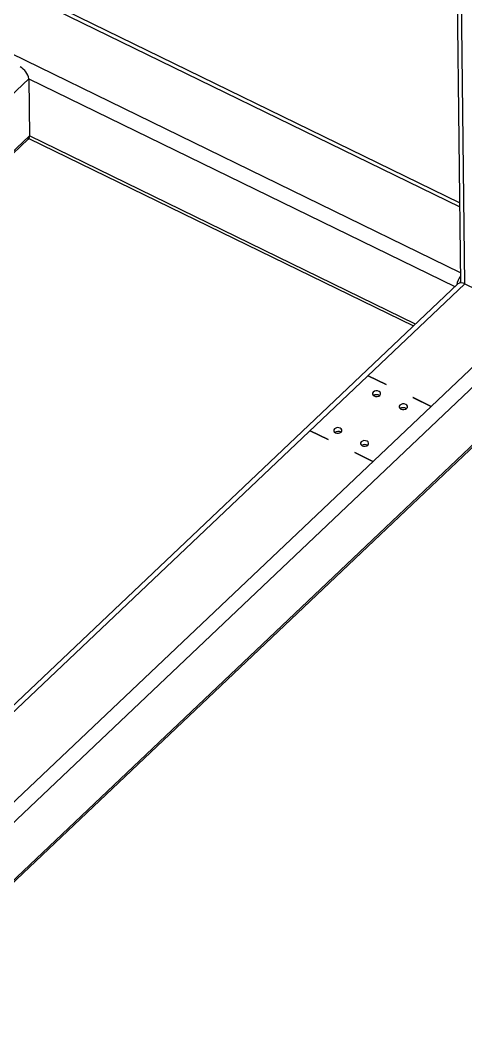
# Model space of a CAD drawing. Header units: millimetres. Extents: x 0 to 14850, y 0 to 10500.
# Drawn here: x 12231 to 13357, y 3456 to 5988 of the extents above; entities that cross this region are included whole.
import ezdxf

# ---------------------------------------------------------------- set-up
doc = ezdxf.new("R2010")
doc.units = ezdxf.units.MM
doc.header["$LTSCALE"] = 50

msp = doc.modelspace()

# ---------------------------------------------------------------- linework, layer by layer
for p, q in [((11101.7, 6608.8), (13340.9, 5516.9)), ((13340.8, 5527.3), (11106.5, 6616.8)), ((13343, 5350.3), (10986.4, 6499.4)), ((13331.9, 6250.9), (13343.3, 5325)), ((13354.2, 5322.4), (13342.9, 6236.4)), ((10767, 4430.9), (12253.1, 5839.9)), ((12253.1, 5839.9), (12254.9, 5696.1)), ((12253.1, 5839.9), (13328.8, 5315.3)), ((12254.9, 5696.1), (10868.3, 4381.5)), ((10872.3, 4379.6), (12251.6, 5687.3)), ((12253.4, 5689.6), (13224.2, 5216.2)), ((13229.2, 5221), (12254.9, 5696.1)), ((13336, 5322.2), (10392.2, 2531.2)), ((10392.4, 2514.4), (13354.2, 5322.4)), ((13354.2, 5322.4), (13513.4, 5244.7)), ((13513.4, 5244.7), (10395.2, 2288.4)), ((10406.3, 2248.2), (13535.2, 5214.7)), ((13110.1, 5090.5), (13110, 5090.4)), ((13110, 5090.4), (13155.6, 5068.2)), ((13155.6, 5068.2), (13110.1, 5090.5)), ((13110.1, 5090.4), (13110.1, 5090.5)), ((13537, 5070.9), (10408.1, 2104.4)), ((13155.6, 5068.2), (13155.6, 5068.2)), ((10404.8, 2095.6), (13533.8, 5062)), ((13223.1, 5035.4), (13223, 5035.3)), ((13223, 5035.3), (13268.6, 5013.1)), ((13268.6, 5013.1), (13223.1, 5035.4)), ((13223.1, 5035.3), (13223.1, 5035.4)), ((13268.6, 5013.1), (13268.6, 5013.1)), ((13008.9, 4929.2), (12963.4, 4951.4)), ((12963.4, 4951.4), (12963.4, 4951.4)), ((12963.4, 4951.4), (13008.9, 4929.2)), ((12963.4, 4951.4), (12963.4, 4951.4)), ((13008.9, 4929.2), (13008.9, 4929.2)), ((13122, 4874.1), (13076.4, 4896.3)), ((13076.4, 4896.3), (13076.4, 4896.3)), ((13076.4, 4896.3), (13121.9, 4874.1)), ((13076.4, 4896.3), (13076.4, 4896.3)), ((13121.9, 4874.1), (13122, 4874.1))]:
    msp.add_line(p, q)
at = {"flags": 128}
for points in [[(13122.7, 5049.2), (13121, 5046.6), (13120.9, 5043.9), (13122.3, 5041.3), (13125, 5039.3), (13128.7, 5038.1), (13132.8, 5038.1), (13136.6, 5039), (13139.6, 5040.9), (13141.3, 5043.5), (13141.4, 5046.2), (13140, 5048.8), (13137.3, 5050.9), (13133.6, 5052), (13129.5, 5052.1), (13125.7, 5051.1), (13122.7, 5049.2)], [(13190.2, 5016.3), (13188.5, 5013.7), (13188.3, 5011), (13189.8, 5008.4), (13192.5, 5006.4), (13196.2, 5005.2), (13200.3, 5005.1), (13204.1, 5006.1), (13207.1, 5008), (13208.8, 5010.6), (13208.9, 5013.3), (13207.5, 5015.9), (13204.7, 5017.9), (13201, 5019.1), (13197, 5019.2), (13193.2, 5018.2), (13190.2, 5016.3)], [(13024.9, 4956.5), (13023.2, 4953.9), (13023.1, 4951.2), (13024.5, 4948.6), (13027.3, 4946.6), (13030.9, 4945.4), (13035, 4945.4), (13038.8, 4946.3), (13041.8, 4948.2), (13043.5, 4950.8), (13043.7, 4953.5), (13042.2, 4956.1), (13039.5, 4958.2), (13035.8, 4959.3), (13031.7, 4959.4), (13027.9, 4958.4), (13024.9, 4956.5)], [(13092.4, 4923.6), (13090.7, 4921), (13090.6, 4918.3), (13092, 4915.7), (13094.7, 4913.7), (13098.4, 4912.5), (13102.5, 4912.4), (13106.3, 4913.4), (13109.3, 4915.3), (13111, 4917.9), (13111.1, 4920.6), (13109.7, 4923.2), (13107, 4925.2), (13103.3, 4926.4), (13099.2, 4926.5), (13095.4, 4925.5), (13092.4, 4923.6)]]:
    msp.add_lwpolyline(points, dxfattribs=at)
for centre, radius, start, end in [((12214.9, 5835.1), 38.5, 7.2183, 64.8203), ((12243.3, 5695.3), 11.6, 315.8224, 3.7663), ((13389.2, 5308.4), 57, 144.1316, 168.5249), ((13345.2, 5309.5), 15.7, 55.2656, 125.6687), ((13368.2, 5318.4), 27.8, 153.8462, 166.8606), ((13131.3, 5028.9), 13.6, 56.8225, 124.5836), ((13198.8, 4996), 13.6, 56.8225, 124.5836), ((13033.6, 4936.2), 13.6, 56.8225, 124.5836), ((13101, 4903.3), 13.6, 56.8225, 124.5836)]:
    msp.add_arc(centre, radius, start, end)

doc.saveas('drawing.dxf')
